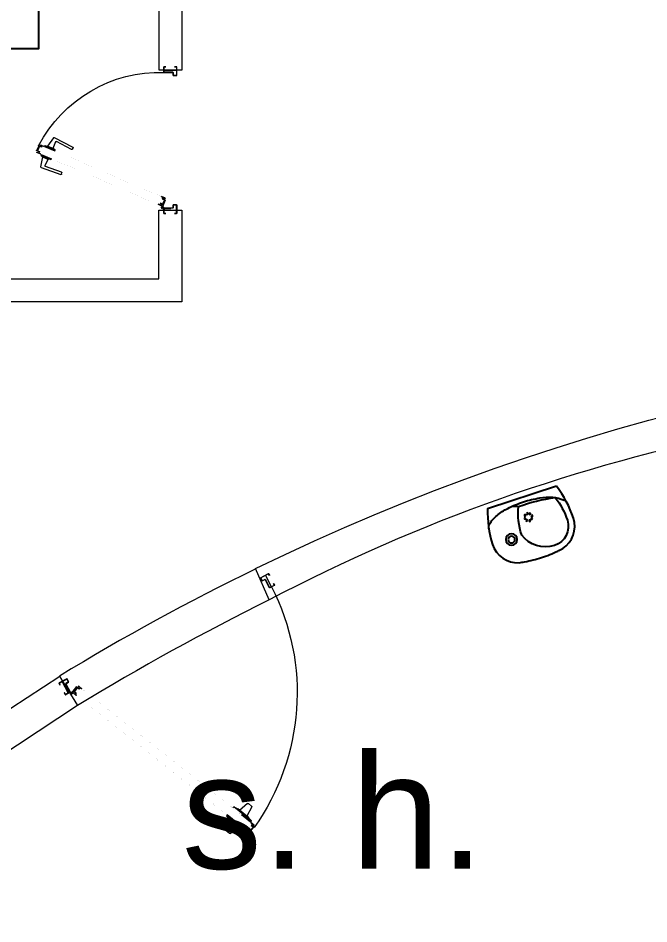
# Model space of a CAD drawing. Header units: millimetres. Extents: x 744843 to 745492, y 2520966 to 2521458.
# Drawn here: x 745415.609 to 745418.358, y 2521104.315 to 2521108.262 of the extents above; entities that cross this region are included whole.
import ezdxf

# ---------------------------------------------------------------- set-up
doc = ezdxf.new("R2010")
doc.units = ezdxf.units.MM
doc.linetypes.add('HIDDEN', pattern=[9.524999999999999, 6.35, -3.175])
doc.layers.add('A-Columnas_Pppal', color=3, linetype='Continuous')
doc.layers.add('A_Muebles_fijos', color=8, linetype='Continuous')
for name, color, linetype, lineweight in [('A_Muros', 30, 'Continuous', 20), ('A_Proyecciones', 192, 'HIDDEN', 20), ('A_Puertas', 8, 'Continuous', 0), ('A_Textos', 4, 'Continuous', 20)]:
    doc.layers.add(name, color=color, linetype=linetype, lineweight=lineweight)
doc.styles.add('escal 300', font='arial.ttf', dxfattribs={"height": 0.5})

# ---------------------------------------------------------------- blocks, each defined once
blk = doc.blocks.new('BEB-P')
at = {"layer": 'A_Muebles_fijos'}
for points in [[(-0.1575000000000273, -0.01500002748883844), (0.1575000000000273, -0.01500002748883844, -0.08788075009800693), (0.1850989027225864, -0.1702364088299646, -0.3395413722652825), (0.1000000000000227, -0.2811035922507017, -0.01882301147622904), (0.07589087410923412, -0.2851349303251141, -0.03202037803790784), (0, -0.2900000274888725, -0.03202037803806578), (-0.07589087410974571, -0.2851349303250572, -0.01882301147593554), (-0.1000000000001933, -0.2811035922506449, -0.3395413722652825), (-0.1850989027225864, -0.1702364088299646, -0.08820160640529223)], [(0.05190394214457683, -0.1702364088299078, 0.09931861958612882), (0.02732244959145191, -0.04770643315220013, 0.05548715205487548), (-0.1377601281261036, -0.0600000274889112, 0.08882782836485088), (-0.1575000000000273, -0.1702364088299646, 0.4142135623730951), (-0.07033035119428632, -0.2574060576357056, 0.3200450575571855)]]:
    blk.add_lwpolyline(points, format="xyb", close=True, dxfattribs=at)
blk.add_lwpolyline([(0.1802664556113882, -0.1050000274888703, 0.2072966379919343), (0.1705770686562573, -0.08263349102395523, 0.09598369424120813), (0.1274676331833007, -0.05549730235640027, 0.05278194071559209), (0.0735672586573628, -0.04087189978383776, 0.03989505710311775), (0, -0.03499260223213696, 0.03989505710350225), (-0.0735672586573628, -0.04087189978389461, 0.0527819407160846), (-0.1274676331833007, -0.05549730235640027, 0.09598369424090815), (-0.1705770686563142, -0.08263349102395523, 0.2072966379908184), (-0.1802664556113882, -0.1050000274888703, 0.2072966379913018)], format="xyb", dxfattribs=at)
for centre, radius in [((-0.01624998429213065, -0.1050000028361637), 0.003), ((-0.01149047149181115, -0.09350951681113884), 0.003), ((-0.01149046748088267, -0.1164904871997123), 0.003), ((0, -0.121249999999975), 0.003), ((1.287173745367909e-08, -0.08875000000000455), 0.003), ((0.01149048979499412, -0.11649049630131), 0.003), ((0.0114904988967055, -0.09350951280015352), 0.003), ((0.01625001570789664, -0.1049999971638158), 0.003), ((0.1000000279250344, -0.1749999825467512), 0.025), ((0.1000000279250344, -0.1749999825467512), 0.015)]:
    blk.add_circle(centre, radius, dxfattribs=at)
blk.add_arc((0.06366122479573733, -0.1113532303205602), 0.07328998139676361, 95.73950199152941, 119.7239596050807, dxfattribs=at)
blk = doc.blocks.new('puerta 100')
at = {"layer": 'A_Puertas'}
for p, q in [((0.3387263960435449, 0.8689334043445662), (0.331663605805064, 0.8527008344793752)), ((0.3416515155887405, 0.8704941694423097), (0.386402307956758, 0.8608104866190056)), ((0.4021821689993604, 0.8857602429835454), (0.36270717427749, 0.7950339748226491)), ((0.3900099288883437, 0.8691019622090552), (0.3665986211644006, 0.8152952277168787)), ((0.4077200989056494, 0.8833506896938247), (0.368245104183779, 0.7926244220129917)), ((0.4021821689993604, 0.8857602429835454), (0.3900099288883437, 0.8691019622090552)), ((0.4077200989056494, 0.8833506896938247), (0.4021821689993604, 0.8857602429835454)), ((0.4120611916920267, 0.8882265195788184), (0.4101948860610269, 0.8890385493328893)), ((0.4436532894783107, 0.8722259196039943), (0.4448974927522473, 0.8716845667546559)), ((0.333004574814677, 0.8485337449141693), (0.3704279615572587, 0.8240962625317968)), ((0.4487855609544774, 0.8654831057587237), (0.4093105535109326, 0.7747568428785224)), ((0.4448941107071245, 0.8452218528644941), (0.4214827960222653, 0.7914151212526966)), ((0.4432476346486623, 0.8678926604886339), (0.4232895983018212, 0.8220226569773305)), ((0.4788760105435996, 0.8107877867968428), (0.4412864891754598, 0.8369303772744445)), ((0.4487855608344616, 0.8654831057587237), (0.4433342817325875, 0.8678549572863838)), ((0.4487855609544774, 0.8654831057587237), (0.4448941107071245, 0.8452218528644941)), ((0.36270717427749, 0.7950339748226491), (0.3665986211644006, 0.8152952277168787)), ((0.368245104183779, 0.7926244220129917), (0.36270717427749, 0.7950339748226491)), ((0.4093105535109326, 0.7747568428785224), (0.4214827960222653, 0.7914151212526966)), ((0.4687020679955016, 0.7894917610725485), (0.425312119612912, 0.8002161637486258)), ((0.4797279157858227, 0.8075836382076607), (0.4726651230270101, 0.7913510693025959)), ((0.4037726238446752, 0.7771663966483063), (0.4093105535109326, 0.7747568428785224)), ((0, 0.000844227937386211), (0, -0.05543763455502766)), ((0.007892104307400812, 0.00357431125318267), (0.007892104307400812, 0.001754255869339425)), ((0.007892104307400812, 0.000844227937386211), (0.007892104307400812, -0.02997718457631844)), ((0.009173524479583368, 0.002770601474132738), (0.009173524479583368, 0.001754255869339425)), ((0.009173524479583368, 0.000844227937386211), (0.009173524479583368, -0.02997718457631844)), ((0.01628814485961015, 0.00648995483121307), (0.04602976229771511, -0.00645062160322961)), ((0.01637241563078055, 0.007850749130101552), (0.04654101182505028, -0.005275605515260055)), ((0.02630189608436885, 0.02692096382763583), (0.01973031981627351, 0.01181736238992092)), ((0.02108501827286691, 0.0123506136929866), (0.0239600835502455, 0.01895843953201452)), ((0.0239600835502455, 0.01895843953201452), (0.0296239337893491, 0.01649409855149456)), ((0.02437080640691458, 0.01990241465187565), (0.02724587168429316, 0.02651024049090357)), ((0.03097863272600567, 0.01702734985456025), (0.02437080640691458, 0.01990241465187565)), ((0.0296239337893491, 0.01649409855149456), (0.02469525134824601, 0.005166397113160992)), ((0.02469525134824601, 0.005166397113160992), (0.04640667862498884, -0.004280243952249741)), ((0.02724587168429316, 0.02651024049090357), (0.02600166793029333, 0.02705159334024204)), ((0.02724587168429316, 0.02651024049090357), (0.02630189608436885, 0.02692096382763583)), ((0.02687139695836711, 0.007587598655948938), (0.03097863272600567, 0.01702734985456025)), ((0.04669487447545086, -0.001037595255934083), (0.02687139695836711, 0.007587598655948938)), ((0.04640667862498884, -0.004280243952249741), (0.05133536106609193, 0.00704745748608383)), ((0.05080210928296306, 0.008402155942677226), (0.04669487447545086, -0.001037595255934083)), ((0.05740993512199098, 0.005527091145361825), (0.05080210928296306, 0.008402155942677226)), ((0.05133536106609193, 0.00704745748608383), (0.05699921178525871, 0.004583116025500694)), ((0.05699921178525871, 0.004583116025500694), (0.05412414698794331, -0.00202470933346404)), ((0.05465739877107217, -0.003379408270120618), (0.06122897503916751, 0.01172419364765748)), ((0.06028499991930638, 0.01213491698438974), (0.05740993512199098, 0.005527091145361825)), ((0.06028499991930638, 0.01213491698438974), (0.06152920367330621, 0.01159356365498809)), ((0.06122897503916751, 0.01172419364765748), (0.06028499991930638, 0.01213491698438974)), ((0.9999994890639541, 0.0008980420600507707), (0.9999994890639541, -0.0553838204323631)), ((0.007892104307400812, -0.02997718457631844), (0.007995050016444984, -0.03008013028536261)), ((0.007995050016444984, -0.03008013028536261), (0.00907057925060238, -0.03008013028536261)), ((0.00907057925060238, -0.03008013028536261), (0.009173524479583368, -0.02997718457631844)), ((0.04616523180733022, -0.006397296184885131), (0.04659433676333158, -0.005411075024875167)), ((0.04659433676333158, -0.005411075024875167), (0.04654101182505028, -0.005275605515260055))]:
    blk.add_line(p, q, dxfattribs=at)
at = {"layer": 'A_Puertas', "const_width": 5.097994788716439e-05}
for points in [[(0.02283751148461681, 0.01378374103187901), (0.02162352866810007, 0.01099361765400036, -1), (0.01976416091021804, 0.01180262829071468), (0.4036520377339162, 0.8730878116006091), (0.4162756025253498, 0.9021008342658123, -1), (0.4181349712433582, 0.9012918231490348), (0.4169209884268414, 0.8985016997711561), (0.4173417090793554, 0.89831864447861), (0.4185556918958721, 0.9011087678564886, 0.9999999999999999), (0.4158548818728359, 0.9022838900384216), (0.4032313170814023, 0.8732708673732184), (0.01934343977764096, 0.011985684063324, 0.9999999999999999), (0.02204424980067715, 0.01081056188139105), (0.02325823213713071, 0.01360068525926969)], [(0.05397816505475143, 0.0002344440015935435), (0.05276418271829787, -0.002555679376285098, 1), (0.0546235509562431, -0.003364690493062596), (0.4385114282600044, 0.8579204928168318), (0.4511349930514381, 0.886933515482035, 1), (0.4492756243334297, 0.8877425265988125), (0.4480616419969761, 0.8849524032209338), (0.4476409213444622, 0.88513545851348), (0.4488549036809157, 0.8879255823714218, -0.9999999999999999), (0.4515557141840151, 0.8867504597094257), (0.4389321489125184, 0.8577374370442225), (0.05504427160875699, -0.003547746265671914, -0.9999999999999999), (0.05234346206578398, -0.002372624083738964), (0.05355744440223754, 0.000417499774202861)]]:
    blk.add_lwpolyline(points, format="xyb", close=True, dxfattribs=at)
at = {"layer": 'A_Puertas'}
for points in [[(0.4440277637241735, 0.8911485609588858), (0.4242042862070898, 0.8997737548707688), (0.4200970509195144, 0.8903340041522207), (0.4134892250804865, 0.8932090684694729), (0.4106141607632343, 0.8866012431105081), (0.4096701851633099, 0.8870119664472405), (0.4162417623915317, 0.9021155683650185, -2.414213562373095), (0.4167750132145341, 0.900760869428362), (0.4138999488972819, 0.8941530440693972), (0.4195637996164487, 0.891688702608814), (0.4253139287310163, 0.9049043542868699), (0.4262579038508775, 0.9044936304700745), (0.4254364566973498, 0.9026056802303523), (0.4452599342144335, 0.8939804863184692), (0.4460813813679612, 0.8958684365581915), (0.4470253560077592, 0.8954577132214592), (0.4412752264131283, 0.8822420615434033), (0.4469390776123583, 0.8797777205628834), (0.4498141419296106, 0.8863855464019114, -2.414213562373095), (0.4511688408662671, 0.886918797704977), (0.4445972645981718, 0.8718151962672621), (0.4436532894783107, 0.8722259196039943), (0.4465283537955629, 0.8788337454430223), (0.439920527956535, 0.8817088102403376)], [(-0.01529398441468318, -0.007440317940619802), (-0.01529398441468318, 0.0007394018208550454, -0.414213562373095), (-0.01427151944449882, 0.001761866791039401), (0.009173524479583368, 0.001761866791039401, -0.414213562373095), (0.01019598944976772, 0.0007394018208550454), (0.01019598944976772, -0.03901922551089341, 0.414213562373095), (0.01121845490001526, -0.04004169048107777), (0.02344790990128345, -0.04004169048107777, -0.414213562373095), (0.02447037535153099, -0.04106415545126212), (0.02447037535153099, -0.05533280891855968, -0.414213562373095), (0.02344790990128345, -0.05635527388874403), (-0.01427151944449882, -0.05635527388874403, -0.414213562373095), (-0.01529398441468318, -0.05533280891855968), (-0.01529398441468318, -0.04715308915708483), (-0.0143763450809668, -0.04715308915708483), (-0.0143763450809668, -0.05533280891855968, 0.4142135623648038), (-0.01427151944449882, -0.05543763455502766), (0.02344790990128345, -0.05543763455502766, 0.4142135623648037), (0.02355273601781462, -0.05533280891855968), (0.02355273601781462, -0.04106415545126212, 0.4142135623648036), (0.02344790990128345, -0.04095932933473095), (0.01121845490001526, -0.04095932933473095, -0.4142135623735431), (0.009278350596114534, -0.03901922551089341), (0.009278350596114534, 0.0007394018208550454, 0.4142135623648038), (0.009173524479583368, 0.000844227937386211), (-0.01427151944449882, 0.000844227937386211, 0.4142135623648038), (-0.0143763450809668, 0.0007394018208550454), (-0.0143763450809668, -0.007440317940619802)], [(1.015293473478637, -0.007386503337892058), (1.015293473478637, 0.0007932164235827879, 0.414213562373095), (1.01427100802839, 0.001815681393767144), (0.9908259641043075, 0.001815681393767144, 0.414213562373095), (0.9898034991341231, 0.0007932164235827879), (0.9898034991341231, -0.03896541090816567, -0.414213562373095), (0.9887810341639388, -0.03998787587835002), (0.9765515786826074, -0.03998787587835002, 0.414213562373095), (0.975529113712423, -0.04101034084853437), (0.975529113712423, -0.05527899431583193, 0.414213562373095), (0.9765515786826074, -0.05630145928601629), (1.01427100802839, -0.05630145928601629, 0.414213562373095), (1.015293473478637, -0.05527899431583193), (1.015293473478637, -0.04709927455435708), (1.014375834144921, -0.04709927455435708), (1.014375834144921, -0.05527899431583193, -0.4142135623648038), (1.01427100802839, -0.0553838204323631), (0.9765515786826074, -0.0553838204323631, -0.4142135623648037), (0.9764467530461394, -0.05527899431583193), (0.9764467530461394, -0.04101034084853437, -0.4142135623648036), (0.9765515786826074, -0.0409055152120664), (0.9887810341639388, -0.0409055152120664, 0.4142135623735431), (0.9907211384678395, -0.03896541090816567), (0.9907211384678395, 0.0007932164235827879, -0.4142135623648038), (0.9908259641043075, 0.0008980420600507707), (1.01427100802839, 0.0008980420600507707, -0.4142135623648038), (1.014375834144921, 0.0007932164235827879), (1.014375834144921, -0.007386503337892058)]]:
    blk.add_lwpolyline(points, format="xyb", close=True, dxfattribs=at)
blk.add_circle((0.01123808948419143, 0.007485699004580068), 0.002058915064313975, dxfattribs=at)
for centre, radius, start, end in [((0.3411004808251314, 0.8680054450926094), 0.002548997394358219, 77.5154119334378, 158.6509511256024), ((-0.01322398917538297, -0.007288200319888663), 1.013270064710449, 0.514789719466667, 63.01507924801138), ((0.3350647630832475, 0.8514960199095233), 0.003608247422680413, 160.4939884755998, 235.1823521468592), ((0.4694652001939945, 0.7930183853838862), 0.003608247422680413, 257.7899286922245, 332.4782923605218), ((0.4774306612761365, 0.8086881786200805), 0.002548997394358219, 334.321329709266, 55.45686891582216), ((0.01123808948419143, 0.007485699004580068), 0.005147287660784938, 246.3531889063212, 229.4547637067426), ((0.02067429493613464, 0.01140663857312547), 0.001029457532156416, 156.4861441117623, 66.48614411176237), ((0.05371342365121105, -0.002968684933388353), 0.001029457532156874, 66.48614411176237, 336.4861441117624)]:
    blk.add_arc(centre, radius, start, end, dxfattribs=at)
blk = doc.blocks.new('A_Puerta_60')
at = {"layer": 'A_Puertas'}
for p, q in [((0.0555357167031616, 0.610094343777746), (0.0009423100855201483, 0.610094343777746)), ((0.5338985407724977, 0.3164045438170433), (0.4530404832912609, 0.274273572023958)), ((0.4582866086857393, 0.2650292883627117), (0.5243708626367152, 0.2996606430970132)), ((0.5277087361318991, 0.2979016853496432), (0.5392639709170908, 0.2690651551820338)), ((0.5742263345746323, 0.2810929473489523), (0.5297324314014986, 0.2617336520925164)), ((0.5757845123298466, 0.2775117526762187), (0.5312906090402976, 0.2581524574197829)), ((0.5370065650204197, 0.3155781952664256), (0.5623648731270805, 0.2791163567453623)), ((0.5611240577418357, 0.2785764778964221), (0.5405047863023356, 0.2696050335653126)), ((0.5742263345746323, 0.2810929473489523), (0.5611240577418357, 0.2785764778964221)), ((0.5757845123298466, 0.2775117526762187), (0.5742263345746323, 0.2810929473489523)), ((0.5799877737881616, 0.2779052378609776), (0.5794626614078879, 0.2791121150366962)), ((0.4520752675598487, 0.2706432472914457), (0.45532617776189, 0.2659207619726658)), ((0.5297324314014986, 0.2617336520925164), (0.5405047863023356, 0.2696050335653126)), ((0.5312906090402976, 0.2581524574197829), (0.5297324314014986, 0.2617336520925164)), ((0.5907788006588817, 0.2430500430054963), (0.5462848973693326, 0.2236907477490604)), ((0.5923369782976806, 0.2394688483327627), (0.5478430751245469, 0.2201095530763268)), ((0.5923369782976806, 0.2394688483327627), (0.5815646233968437, 0.2315974663943052)), ((0.5907788006588817, 0.2430500430054963), (0.5923369782976806, 0.2394688483327627)), ((0.5939318374730647, 0.2458572830073535), (0.5944569498533383, 0.2446504053659737)), ((0.5462848973693326, 0.2236907477490604), (0.5478430751245469, 0.2201095530763268)), ((0.5478430751245469, 0.2201095530763268), (0.5609453519573435, 0.2226260220631957)), ((0.5729271864984185, 0.1939751054160297), (0.5597045365720987, 0.2220861436799169)), ((0.5815646233968437, 0.2315974663943052), (0.5609453519573435, 0.2226260220631957)), ((0.5921986111206934, 0.1887290766462684), (0.5828054387820885, 0.2321373452432454)), ((0.5014274959685281, 0.157215912360698), (0.500188096659258, 0.1628136062063277)), ((0.5015537821454927, 0.1655873726122081), (0.5719389436999336, 0.1903338548727334)), ((0.5906846689758822, 0.1858917106874287), (0.5047416789457202, 0.1554475533775985)), ((0.06095987185835838, 0.01579950051382184), (0.04840751271694899, 0.04464886942878366)), ((0.04845923825632781, 0.04478027485311031), (0.04941587254870683, 0.04519650666043162)), ((0.04941587254870683, 0.04519650666043162), (0.04954727832227945, 0.04514478147029877)), ((0.06227984244469553, 0.01588124316185713), (0.04954727832227945, 0.04514478147029877)), ((0.05051277880556881, 0.04501447826623917), (0.06150064908433706, 0.04979530023410916)), ((0.05967602075543255, 0.02395439380779862), (0.05051277880556881, 0.04501447826623917)), ((0.05138658953364938, 0.05301767680794001), (0.06603708316106349, 0.05939210578799248)), ((0.05911023821681738, 0.05528923543170094), (0.05270064726937562, 0.05250042257830501)), ((0.06281470670364797, 0.04927804600447416), (0.05365814815741032, 0.04529402824118733)), ((0.05365814815741032, 0.04529402824118733), (0.0620245864847675, 0.0260652550496161)), ((0.06150064908433706, 0.04979530023410916), (0.05911023821681738, 0.05528923543170094)), ((0.06643548491410911, 0.05847644992172718), (0.06002589396666735, 0.05568763706833124)), ((0.06002589396666735, 0.05568763706833124), (0.06281470670364797, 0.04927804600447416)), ((0.06643548491410911, 0.05847644992172718), (0.06591037253383547, 0.05968332756310701)), ((0.06603708316106349, 0.05939210578799248), (0.06643548491410911, 0.05847644992172718)), ((0.05548351653851569, 0), (0.000890109920874238, 0)), ((0.02548688906244934, 0.008798461873084307), (0.0255867465166375, 0.008898318745195866)), ((0.02548688906244934, 0.007755198515951633), (0.02548688906244934, 0.008798461873084307)), ((0.0255867465166375, 0.007655341178178787), (0.02548688906244934, 0.007755198515951633)), ((0.05548351653851569, 0.008898318745195866), (0.0255867465166375, 0.008898318745195866)), ((0.05548351653851569, 0.007655341178178787), (0.0255867465166375, 0.007655341178178787)), ((0.05735209898557514, 0.008898318745195866), (0.05636624351609498, 0.008898318745195866)), ((0.05813169735483825, 0.007655341178178787), (0.05636624351609498, 0.007655341178178787)), ((0.07066389091778547, 0.02873521577566862), (0.05967602075543255, 0.02395439380779862)), ((0.0620245864847675, 0.0260652550496161), (0.07118114491458982, 0.0300492737442255)), ((0.08077795058488846, 0.02551283920183778), (0.06612745684105903, 0.01913841022178531)), ((0.06664471083786339, 0.0204524677246809), (0.07305430178530514, 0.02324128104373813)), ((0.07305430178530514, 0.02324128104373813), (0.07066389091778547, 0.02873521577566862)), ((0.07118114491458982, 0.0300492737442255), (0.07396995776798576, 0.02363968221470714)), ((0.07396995776798576, 0.02363968221470714), (0.0803795485990122, 0.02642849553376436)), ((0.0803795485990122, 0.02642849553376436), (0.08090466097928584, 0.02522161789238453)), ((0.0803795485990122, 0.02642849553376436), (0.08077795058488846, 0.02551283920183778))]:
    blk.add_line(p, q, dxfattribs=at)
for points in [[(0.04749970731791109, 0.6249295086599886), (0.05543403560295701, 0.6249295086599886, -0.414213562373095), (0.05642582662403584, 0.6239377171732485), (0.05642582662403584, 0.6011960245668888, -0.414213562373095), (0.05543403560295701, 0.60020423354581), (0.01686816709116101, 0.60020423354581, 0.414213562373095), (0.01587637607008219, 0.5992124425247312), (0.01587637607008219, 0.5873498707078397, -0.414213562373095), (0.01488458493258804, 0.5863580796867609), (0.001043991185724735, 0.5863580796867609, -0.414213562373095), (5.220016464591026e-05, 0.5873498707078397), (5.220016464591026e-05, 0.6239377171732485, -0.414213562373095), (0.001043991185724735, 0.6249295086599886), (0.008978319470770657, 0.6249295086599886), (0.008978319470770657, 0.6240393985062838), (0.001043991185724735, 0.6240393985062838, 0.4142135623648038), (0.0009423100855201483, 0.6239377171732485), (0.0009423100855201483, 0.5873498707078397, 0.4142135623648037), (0.001043991185724735, 0.5872481898404658), (0.01488458493258804, 0.5872481898404658, 0.4142135623648036), (0.01498626603279263, 0.5873498707078397), (0.01498626603279263, 0.5992124425247312, -0.4142135623735431), (0.01686816709116101, 0.6010943436995149), (0.05543403560295701, 0.6010943436995149, 0.4142135623648038), (0.0555357167031616, 0.6011960245668888), (0.0555357167031616, 0.6239377171732485, 0.4142135623648038), (0.05543403560295701, 0.6240393985062838), (0.04749970731791109, 0.6240393985062838)], [(0.5983427360188216, 0.2782684778794646), (0.6067091742297634, 0.2590397046878934), (0.5975526156835258, 0.2550556864589453), (0.6003414284205064, 0.2486460953950882), (0.5939318374730647, 0.2458572830073535), (0.5943302393425256, 0.244941626675427), (0.6089807329699397, 0.251316056586802, 2.414213562373095), (0.6076666752342135, 0.2518333098851144), (0.601257084403187, 0.2490444974973798), (0.5988666733028367, 0.2545384326949716), (0.6116858553141356, 0.2601160579361022), (0.6112874534446746, 0.2610317138023674), (0.609456141712144, 0.2602349100634456), (0.6010897035012022, 0.2794636832550168), (0.6029210152337328, 0.2802604869939387), (0.6025226134806871, 0.2811761423945427), (0.5897034314693883, 0.2755985166877508), (0.5873130206018686, 0.2810924523510039), (0.5937226115493104, 0.2838812647387385, 2.414213562373095), (0.5942398655461147, 0.2851953227072954), (0.579589372035116, 0.2788208937272429), (0.5799877737881616, 0.2779052378609776), (0.586397364619188, 0.2806940502487123), (0.589186177472584, 0.2742844591848552)], [(0.04744750715326518, -0.01483516488224268), (0.05538183532189578, -0.01483516488224268, 0.414213562373095), (0.05637362645938993, -0.01384337386116385), (0.05637362645938993, 0.008898318745195866, 0.414213562373095), (0.05538183532189578, 0.00989010976627469), (0.0168159669265151, 0.00989010976627469, -0.414213562373095), (0.01582417578902096, 0.0108819012530148), (0.01582417578902096, 0.02274447260424495, 0.414213562373095), (0.01483238476794213, 0.02373626409098506), (0.000991791021078825, 0.02373626409098506, 0.414213562373095), (0, 0.02274447260424495), (0, -0.01384337386116385, 0.414213562373095), (0.000991791021078825, -0.01483516488224268), (0.008926119306124747, -0.01483516488224268), (0.008926119306124747, -0.0139450547285378), (0.000991791021078825, -0.0139450547285378, -0.4142135623648038), (0.000890109920874238, -0.01384337386116385), (0.000890109920874238, 0.02274447260424495, -0.4142135623648037), (0.000991791021078825, 0.02284615393728018), (0.01483238476794213, 0.02284615393728018, -0.4142135623648036), (0.01493406598456204, 0.02274447260424495), (0.01493406598456204, 0.0108819012530148, 0.4142135623735431), (0.0168159669265151, 0.009000000078231096), (0.05538183532189578, 0.009000000078231096, -0.4142135623648038), (0.05548351653851569, 0.008898318745195866), (0.05548351653851569, -0.01384337386116385, -0.4142135623648038), (0.05538183532189578, -0.0139450547285378), (0.04744750715326518, -0.0139450547285378)]]:
    blk.add_lwpolyline(points, format="xyb", close=True, dxfattribs=at)
at = {"layer": 'A_Puertas', "const_width": 4.945054945054945e-05}
for points in [[(0.0548920261207968, 0.05235882010310888), (0.0521856063278392, 0.05118125723674893, -1), (0.05140086566098034, 0.0529848444275558), (0.5661115095717832, 0.2729176324792206), (0.5942541416734457, 0.2851624903269112, -1), (0.5950388824567199, 0.2833589026704431), (0.5923324626637623, 0.2821813398040831), (0.5925100265303627, 0.2817732407711446), (0.5952164464397356, 0.2829508036375046, 0.9999999999999999), (0.5940765778068453, 0.285570589825511), (0.5659339455887675, 0.2733257315121591), (0.05122330167796463, 0.05339294346049428, 0.9999999999999999), (0.05236317031085491, 0.05077315820381045), (0.05506959010381252, 0.0519507210701704)], [(0.0680348442401737, 0.02215238614007831), (0.06532842456363142, 0.02097482280805707, 1), (0.06611316523049027, 0.01917123608291149), (0.5808238091412932, 0.239104023668915), (0.6089664412429556, 0.2513488815166056, 1), (0.6081817004596815, 0.2531524691730738), (0.6054752807831392, 0.2519749058410525), (0.6052977169165388, 0.252383004873991), (0.6080041365930811, 0.2535605682060122, -0.9999999999999999), (0.6091440052259713, 0.2509407824836671), (0.5810013731243089, 0.2386959246359766), (0.06629072921350598, 0.01876313658431172, -0.9999999999999999), (0.0651508605806157, 0.02138292230665684), (0.06785728025715798, 0.02256048517301679)]]:
    blk.add_lwpolyline(points, format="xyb", close=True, dxfattribs=at)
at = {"layer": 'A_Puertas'}
blk.add_circle((0.06192574347369373, 0.01090094679966569), 0.001997147612384556, dxfattribs=at)
for centre, radius, start, end in [((0.07442488439846784, 0.005922539625316858), 0.5945845793033431, 27.53567050752082, 91.828047481017), ((0.5349699450889602, 0.3141762069426477), 0.002472527472527473, 34.54312375020018, 115.6786629189625), ((0.5252946735126898, 0.2973671816289425), 0.002472527472527473, 12.48458806512027, 111.9396771349565), ((0.4541118874913082, 0.2720452351495624), 0.002472527472527473, 115.6786629189625, 214.5431237502002), ((0.4573627978097647, 0.2673227498307824), 0.002472527472527473, 214.5431237502002, 291.9396771349565), ((0.5026021592784673, 0.1633481094613671), 0.002472527472527472, 115.0880346561012, 192.4845880651203), ((0.570890566566959, 0.1925731175579131), 0.002472527472527472, 295.0880346561012, 34.54312375020018), ((0.5897845486178994, 0.1881945729255676), 0.002472527472527472, 291.3490488619728, 12.48458806512027), ((0.5038415585877374, 0.1577504160813987), 0.002472527472527472, 192.4845880651203, 291.3490488619728), ((0.051784991286695, 0.05210202094167471), 0.0009985738061921675, 113.5138559004701, 23.51385591802497), ((0.06192574347369373, 0.01090094679966569), 0.004992869030961389, 220.5452363222034, 203.6468110936788), ((0.06572905508801341, 0.0200540660880506), 0.0009985738061917238, 23.51385591802497, 293.5138559004701)]:
    blk.add_arc(centre, radius, start, end, dxfattribs=at)

msp = doc.modelspace()

# ---------------------------------------------------------------- linework, layer by layer
at = {"layer": 'A-Columnas_Pppal'}
msp.add_lwpolyline([(745414.9502789567, 2521108.12962555), (745415.7002789567, 2521108.12962555), (745415.7002789567, 2521109.62962555), (745414.9502789567, 2521109.62962555)], close=True, dxfattribs=at)
at = {"layer": 'A_Muros'}
msp.add_lwpolyline([(745415.700823378, 2521109.62962555), (745415.700823378, 2521109.62962555), (745416.3222281305, 2521109.629625552), (745416.3232689257, 2521108.035575965), (745416.3003627432, 2521108.035575965), (745416.3003627433, 2521108.05041113), (745416.2914366239, 2521108.05041113), (745416.2914366239, 2521108.04952102), (745416.2993709522, 2521108.04952102, -0.4142135623648038), (745416.2994726333, 2521108.049419339), (745416.2994726333, 2521108.035575965), (745416.2448792265, 2521108.035575965), (745416.2448792267, 2521108.049419339, -0.4142135623648038), (745416.2449809078, 2521108.04952102), (745416.2529152362, 2521108.04952102), (745416.2529152362, 2521108.05041113), (745416.2439891167, 2521108.05041113), (745416.2439891169, 2521108.035575965), (745416.2232689258, 2521108.035575966), (745416.22222813, 2521109.52962555), (745415.7002789567, 2521109.529625553)], format="xyb", close=True, dxfattribs=at)
msp.add_lwpolyline([(745415.4341488725, 2521107.126095305), (745416.2222278413, 2521107.126095304), (745416.2222281301, 2521107.425481621), (745416.3222281303, 2521107.425481621), (745416.3222278412, 2521107.026095304), (745415.4341488725, 2521107.026095305)], close=True, dxfattribs=at)
at = {"layer": 'A_Muros', "ltscale": 0.0065}
msp.add_lwpolyline([(745426.1548782204, 2521101.437726463), (745415.7224684458, 2521101.460039624), (745415.722468446, 2521101.610039623), (745418.7683836212, 2521101.610039623), (745418.7683836188, 2521102.409039622), (745418.9183836215, 2521102.409039622), (745418.9183836208, 2521101.610039623), (745421.0748430678, 2521101.610039623), (745421.074697306, 2521106.707254936, 0.05565058394572348), (745418.9196592969, 2521106.49267661), (745418.9183836211, 2521103.587615367), (745418.7683836209, 2521103.587615367), (745418.7699634817, 2521106.459370849, 0.07173614614473234), (745416.7038635926, 2521105.727273845), (745416.644127396, 2521105.864212792, -0.2322276581641449), (745425.2904473253, 2521105.842494092, -0.1064761034447525)], format="xyb", dxfattribs=at)
msp.add_lwpolyline([(745415.795746584, 2521105.383931188), (745415.8680739898, 2521105.266755281), (745415.4341491614, 2521104.981091386), (745415.4341491616, 2521105.163059913), (745415.7905273378, 2521105.395163267)], close=True, dxfattribs=at)
at = {"layer": 'A_Proyecciones'}
for centre, radius, start, end in [((745421.0064554309, 2521096.856570893), 10.00604359738942, 115.8410602631112, 121.4276625330527), ((745421.664793233, 2521095.735050781), 11.15595556893663, 116.4034365693189, 121.3059334271921)]:
    msp.add_arc(centre, radius, start, end, dxfattribs=at)

# ---------------------------------------------------------------- block references
at = {"layer": 'A_Muebles_fijos', "xscale": -1, "rotation": 18.00313847015546}
msp.add_blockref('BEB-P', (745417.8003070803, 2521106.187607076), dxfattribs=at)
at = {"layer": 'A_Puertas', "color": 8, "xscale": -1}
msp.add_blockref('A_Puerta_60', (745416.3004149434, 2521107.425481621), dxfattribs=at)
at = {"layer": 'A_Puertas', "color": 8, "xscale": -1, "rotation": 207.6020086315908}
msp.add_blockref('puerta 100', (745415.8270173338, 2521105.322172524), dxfattribs=at)

# ---------------------------------------------------------------- texts
at = {"layer": 'A_Textos', "ltscale": 0.1, "insert": (745416.9826309788, 2521105.055461691), "char_height": 0.5, "width": 2.873594021456528, "attachment_point": 2, "rotation": 3.789429969400441e-09, "style": 'escal 300'}
msp.add_mtext('s. h.', dxfattribs=at)

doc.saveas('drawing.dxf')
